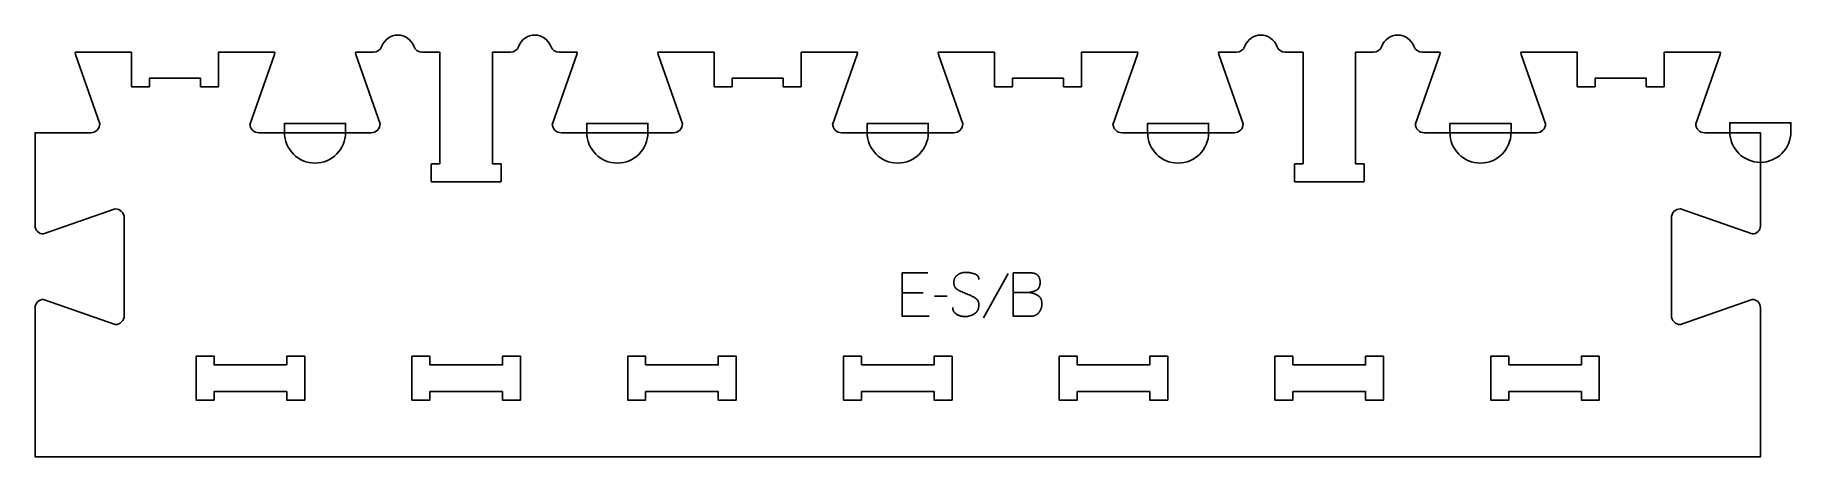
# Model space of a CAD drawing. Extents: x -600 to 621, y -128 to 166.
import ezdxf

# ---------------------------------------------------------------- set-up
doc = ezdxf.new("R2010")
doc.units = 0
for name, color, linetype in [('1_ANYTOOL_1MMDEEP_LABELS_S', 2, 'CONTINUOUS'), ('3_ANYTOOL_CUTTHROUGH_INSID', 4, 'CONTINUOUS'), ('4_ANYTOOL_CUTTHROUGH_OUTSI', 5, 'CONTINUOUS'), ('5_ANYTOOL_HALF_MILL_9MM_IN', 3, 'CONTINUOUS')]:
    doc.layers.add(name, color=color, linetype=linetype)

msp = doc.modelspace()

# ---------------------------------------------------------------- linework, layer by layer
at = {"layer": '1_ANYTOOL_1MMDEEP_LABELS_S'}
for p, q in [((76.7, -0.1), (59.5, -30.8)), ((17.7, -13.5), (3, -13.5)), ((34.2, -15.7), (25.4, -15.8))]:
    msp.add_line(p, q, dxfattribs=at)
for points in [[(21.9, -29.6), (3, -29.6), (3, 0.4), (20.8, 0.4)], [(56.4, -4.2), (56.4, -4), (56.4, -3.9), (56.4, -3.8), (56.4, -3.7), (56.4, -3.6), (56.4, -3.5), (56.3, -3.4), (56.3, -3.4), (56.3, -3.3), (56.3, -3.2), (56.3, -3.1), (56.3, -3), (56.2, -2.9), (56.2, -2.9), (56.2, -2.8), (56.2, -2.7), (56.1, -2.6), (56.1, -2.5), (56.1, -2.5), (56, -2.4), (56, -2.3), (56, -2.2), (55.9, -2.2), (55.9, -2.1), (55.9, -2), (55.8, -2), (55.8, -1.9), (55.7, -1.8), (55.7, -1.8), (55.6, -1.7), (55.6, -1.6), (55.5, -1.6), (55.5, -1.5), (55.4, -1.5), (55.4, -1.4), (55.3, -1.3), (55.2, -1.3), (55.2, -1.2), (55.1, -1.2), (55, -1.1), (55, -1.1), (54.9, -1), (54.8, -1), (54.8, -0.9), (54.7, -0.9), (54.6, -0.8), (54.5, -0.8), (54.5, -0.7), (54.4, -0.7), (54.3, -0.6), (54.2, -0.6), (54.1, -0.5), (53.9, -0.4), (53.7, -0.4), (53.5, -0.3), (53.3, -0.2), (53.1, -0.2), (52.3, 0), (51.5, 0.2), (50.7, 0.4), (50, 0.5), (49.6, 0.6), (49.2, 0.6), (48.8, 0.7), (48.5, 0.7), (48.1, 0.7), (47.7, 0.7), (47.4, 0.8), (47, 0.8), (46.8, 0.8), (46.6, 0.8), (46.4, 0.7), (46.2, 0.7), (46.1, 0.7), (45.9, 0.7), (45.7, 0.7), (45.5, 0.6), (45.3, 0.6), (45.1, 0.6), (44.9, 0.5), (44.8, 0.5), (44.6, 0.5), (44.4, 0.4), (44.2, 0.4), (44, 0.3), (43.9, 0.2), (43.7, 0.2), (43.5, 0.1), (43.4, 0), (43.2, 0), (43, -0.1), (42.8, -0.2), (42.7, -0.3), (42.5, -0.4), (42.4, -0.5), (42.2, -0.5), (42, -0.6), (41.9, -0.7), (41.7, -0.9), (41.6, -1), (41.4, -1.1), (41.2, -1.2), (41.1, -1.3), (41, -1.4), (40.8, -1.6), (40.7, -1.7), (40.6, -1.8), (40.4, -1.9), (40.3, -2.1), (40.2, -2.2), (40.1, -2.4), (40, -2.5), (39.9, -2.7), (39.8, -2.8), (39.7, -3), (39.6, -3.1), (39.5, -3.3), (39.5, -3.4), (39.4, -3.6), (39.3, -3.8), (39.3, -3.9), (39.2, -4.1), (39.2, -4.3), (39.1, -4.5), (39.1, -4.7), (39, -4.9), (39, -5.1), (39, -5.2), (39, -5.4), (38.9, -5.6), (38.9, -5.8), (38.9, -6.1), (38.9, -6.3), (38.9, -6.5), (38.9, -6.7), (38.9, -6.9), (39, -7.1), (39, -7.3), (39, -7.5), (39, -7.7), (39.1, -7.9), (39.1, -8.1), (39.2, -8.3), (39.2, -8.4), (39.3, -8.6), (39.3, -8.7), (39.4, -8.8), (39.4, -8.9), (39.5, -8.9), (39.5, -9), (39.5, -9.1), (39.6, -9.2), (39.6, -9.3), (39.7, -9.3), (39.7, -9.4), (39.8, -9.5), (39.8, -9.6), (39.9, -9.6), (39.9, -9.7), (40, -9.8), (40, -9.9), (40.1, -9.9), (40.1, -10), (40.2, -10.1), (40.3, -10.1), (40.3, -10.2), (40.4, -10.3), (40.4, -10.3), (40.5, -10.4), (40.6, -10.5), (40.8, -10.7), (40.9, -10.8), (41.1, -10.9), (41.2, -11), (41.4, -11.1), (41.6, -11.2), (41.7, -11.3), (42.5, -11.7), (43.2, -12.1), (43.9, -12.5), (44.7, -12.8), (45.5, -13.2), (46.3, -13.5), (47.1, -13.8), (47.9, -14.2), (48.7, -14.5), (49.5, -14.8), (50.3, -15.1), (51.1, -15.5), (51.8, -15.9), (52.6, -16.2), (53.3, -16.6), (54, -17.1), (54.1, -17.2), (54.3, -17.3), (54.4, -17.4), (54.5, -17.5), (54.6, -17.5), (54.7, -17.6), (54.7, -17.6), (54.8, -17.7), (54.9, -17.8), (54.9, -17.8), (55, -17.9), (55.1, -18), (55.1, -18), (55.2, -18.1), (55.2, -18.2), (55.3, -18.3), (55.4, -18.3), (55.4, -18.4), (55.5, -18.5), (55.5, -18.6), (55.6, -18.6), (55.6, -18.7), (55.7, -18.8), (55.7, -18.9), (55.7, -19), (55.8, -19), (55.8, -19.1), (55.9, -19.2), (55.9, -19.3), (55.9, -19.4), (56, -19.5), (56, -19.5), (56, -19.6), (56.1, -19.7), (56.1, -19.8), (56.1, -19.9), (56.2, -20), (56.2, -20.2), (56.3, -20.4), (56.3, -20.6), (56.3, -20.8), (56.3, -21), (56.4, -21.2), (56.4, -21.4), (56.4, -21.6), (56.4, -21.8), (56.4, -22), (56.4, -22.3), (56.4, -22.5), (56.3, -22.7), (56.3, -23), (56.3, -23.2), (56.2, -23.4), (56.2, -23.6), (56.2, -23.8), (56.1, -24), (56, -24.3), (56, -24.5), (55.9, -24.7), (55.8, -24.8), (55.8, -25), (55.7, -25.2), (55.6, -25.4), (55.5, -25.6), (55.4, -25.8), (55.3, -25.9), (55.2, -26.1), (55.1, -26.3), (55, -26.4), (54.9, -26.6), (54.7, -26.7), (54.6, -26.9), (54.5, -27), (54.3, -27.2), (54.2, -27.3), (54, -27.5), (53.9, -27.6), (53.7, -27.7), (53.5, -27.8), (53.4, -28), (53.2, -28.1), (52.8, -28.3), (52.5, -28.5), (52.1, -28.7), (51.7, -28.9), (51.3, -29), (51, -29.2), (50.6, -29.3), (50.4, -29.4), (50.2, -29.4), (50, -29.5), (49.8, -29.5), (49.6, -29.6), (49.4, -29.6), (49.2, -29.7), (49, -29.7), (48.6, -29.8), (48.2, -29.8), (47.8, -29.9), (47.4, -29.9), (47, -29.9), (46.6, -29.9), (46.2, -29.9), (45.8, -29.9), (45.4, -29.8), (45, -29.8), (44.6, -29.7), (44.2, -29.6), (43.8, -29.6), (43.4, -29.5), (43.1, -29.3), (42.7, -29.2), (42.3, -29.1), (42, -28.9), (41.6, -28.8), (41.3, -28.6), (40.9, -28.4), (40.8, -28.3), (40.6, -28.2), (40.4, -28.1), (40.3, -28), (40.1, -27.8), (40, -27.7), (39.9, -27.6), (39.7, -27.5), (39.6, -27.4), (39.5, -27.2), (39.4, -27.1), (39.3, -27), (39.2, -26.9), (39.2, -26.8), (39.1, -26.8), (39.1, -26.7), (39, -26.6), (39, -26.6), (38.9, -26.5), (38.9, -26.4), (38.8, -26.3), (38.8, -26.3), (38.7, -26.2), (38.7, -26.1), (38.7, -26), (38.6, -26), (38.6, -25.9), (38.6, -25.8), (38.5, -25.7), (38.5, -25.7), (38.5, -25.6), (38.5, -25.5), (38.4, -25.3), (38.4, -25.2), (38.3, -25), (38.3, -24.8), (38.3, -24.6), (38.2, -24.5), (38.2, -24.3), (38.2, -24.1), (38.2, -23.9), (38.2, -23.7)], [(80.1, 0.4), (80.1, -29.6), (89.8, -29.6), (92.4, -29.7), (92.6, -29.7), (92.8, -29.7), (93, -29.7), (93.3, -29.7), (93.5, -29.6), (93.7, -29.6), (93.9, -29.6), (94.1, -29.6), (94.3, -29.5), (94.5, -29.5), (94.7, -29.4), (94.9, -29.4), (95.1, -29.3), (95.3, -29.2), (95.5, -29.2), (95.6, -29.1), (95.8, -29), (96, -28.9), (96.2, -28.8), (96.3, -28.7), (96.5, -28.6), (96.7, -28.5), (96.8, -28.4), (97, -28.3), (97.1, -28.1), (97.3, -28), (97.4, -27.9), (97.6, -27.7), (97.7, -27.6), (97.8, -27.4), (98, -27.3), (98.1, -27.1), (98.4, -26.7), (98.5, -26.6), (98.6, -26.4), (98.7, -26.2), (98.8, -26), (98.9, -25.9), (99, -25.7), (99.1, -25.5), (99.2, -25.3), (99.3, -25.1), (99.4, -25), (99.5, -24.8), (99.5, -24.6), (99.6, -24.4), (99.7, -24.2), (99.7, -24), (99.8, -23.8), (99.9, -23.6), (99.9, -23.4), (100, -23.3), (100, -23.1), (100, -22.9), (100.1, -22.7), (100.1, -22.5), (100.1, -22.3), (100.1, -22.1), (100.2, -21.9), (100.2, -21.7), (100.2, -21.5), (100.2, -21.3), (100.2, -21.1), (100.2, -20.8), (100.2, -20.6), (100.2, -20.3), (100.2, -20.1), (100.1, -19.8), (100.1, -19.6), (100.1, -19.4), (100, -19.2), (100, -18.9), (99.9, -18.7), (99.9, -18.5), (99.8, -18.3), (99.7, -18.1), (99.6, -17.9), (99.6, -17.7), (99.5, -17.6), (99.4, -17.5), (99.4, -17.4), (99.3, -17.3), (99.3, -17.2), (99.2, -17.1), (99.2, -17), (99.1, -16.9), (99.1, -16.9), (99, -16.8), (98.9, -16.7), (98.9, -16.6), (98.8, -16.5), (98.8, -16.5), (98.7, -16.4), (98.6, -16.3), (98.6, -16.2), (98.5, -16.2), (98.4, -16.1), (98.3, -16), (98.3, -16), (98.2, -15.9), (98.1, -15.8), (98, -15.8), (98, -15.7), (97.8, -15.6), (97.6, -15.5), (97.5, -15.3), (97.3, -15.2), (96.9, -15), (96.5, -14.8), (96.2, -14.6), (95.8, -14.4), (95.4, -14.2), (95, -14.1), (94.6, -13.9), (94.2, -13.8), (93.8, -13.7), (93.3, -13.6), (92.9, -13.5), (92.5, -13.4), (92, -13.3), (91.6, -13.2), (91.1, -13.2), (90.7, -13.1)], [(80.1, -13.3), (90.7, -13.1), (91.1, -13.1), (91.5, -13.1), (91.9, -13), (92.2, -12.9), (92.6, -12.9), (93, -12.8), (93.4, -12.7), (93.7, -12.6), (94.1, -12.5), (94.4, -12.4), (94.8, -12.3), (95.1, -12.2), (95.4, -12), (95.8, -11.9), (96.1, -11.7), (96.4, -11.6), (96.5, -11.5), (96.5, -11.5), (96.6, -11.4), (96.7, -11.4), (96.8, -11.3), (96.8, -11.3), (96.9, -11.2), (97, -11.2), (97, -11.1), (97.1, -11.1), (97.2, -11), (97.2, -11), (97.3, -10.9), (97.4, -10.8), (97.4, -10.8), (97.5, -10.7), (97.6, -10.7), (97.6, -10.6), (97.7, -10.5), (97.7, -10.5), (97.8, -10.4), (97.8, -10.3), (97.9, -10.2), (97.9, -10.2), (98, -10.1), (98, -10), (98.1, -9.9), (98.1, -9.8), (98.2, -9.8), (98.2, -9.7), (98.2, -9.6), (98.3, -9.5), (98.3, -9.4), (98.4, -9.3), (98.4, -9.2), (98.5, -9), (98.6, -8.8), (98.6, -8.6), (98.7, -8.4), (98.7, -8.2), (98.8, -8), (98.8, -7.7), (98.8, -7.5), (98.9, -7.3), (98.9, -7), (98.9, -6.8), (98.9, -6.6), (98.9, -6.3), (98.9, -6.1), (98.9, -5.7), (98.9, -5.5), (98.9, -5.3), (98.9, -5.1), (98.9, -4.9), (98.8, -4.7), (98.8, -4.5), (98.8, -4.4), (98.8, -4.2), (98.7, -4), (98.7, -3.9), (98.6, -3.7), (98.6, -3.5), (98.5, -3.4), (98.5, -3.2), (98.4, -3.1), (98.4, -2.9), (98.3, -2.8), (98.3, -2.6), (98.2, -2.5), (98.1, -2.4), (98.1, -2.2), (98, -2.1), (97.9, -2), (97.8, -1.9), (97.7, -1.7), (97.6, -1.6), (97.5, -1.5), (97.4, -1.4), (97.3, -1.3), (97.2, -1.2), (97.1, -1.1), (97, -1), (96.9, -0.9), (96.8, -0.8), (96.7, -0.7), (96.6, -0.6), (96.4, -0.6), (96.3, -0.5), (96.2, -0.4), (96, -0.3), (95.9, -0.3), (95.8, -0.2), (95.6, -0.1), (95.5, -0.1), (95.3, 0), (95.2, 0), (95, 0.1), (94.8, 0.1), (94.7, 0.2), (94.5, 0.2), (94.3, 0.2), (94.2, 0.3), (94, 0.3), (93.8, 0.3), (93.6, 0.3), (93.4, 0.4), (93.2, 0.4), (93, 0.4), (92.6, 0.4), (92.2, 0.4), (80.1, 0.4)]]:
    msp.add_lwpolyline(points, dxfattribs=at)
at = {"layer": '3_ANYTOOL_CUTTHROUGH_INSID'}
for points in [[(-424.8, -63.6), (-475.3, -63.6), (-475.3, -57.6), (-487.8, -57.6), (-487.8, -88.1), (-475.3, -88.1), (-475.3, -82.1), (-424.8, -82.1), (-424.8, -88.1), (-412.3, -88.1), (-412.3, -57.6), (-424.8, -57.6)], [(-274.8, -82.1), (-274.8, -88.1), (-262.3, -88.1), (-262.3, -57.6), (-274.8, -57.6), (-274.8, -63.6), (-325.3, -63.6), (-325.3, -57.6), (-337.8, -57.6), (-337.8, -88.1), (-325.3, -88.1), (-325.3, -82.1)], [(-175.3, -63.6), (-175.3, -57.6), (-187.8, -57.6), (-187.8, -88.1), (-175.3, -88.1), (-175.3, -82.1), (-124.8, -82.1), (-124.8, -88.1), (-112.3, -88.1), (-112.3, -57.6), (-124.8, -57.6), (-124.8, -63.6)], [(-25.3, -63.6), (-25.3, -57.6), (-37.8, -57.6), (-37.8, -88.1), (-25.3, -88.1), (-25.3, -82.1), (25.2, -82.1), (25.2, -88.1), (37.7, -88.1), (37.7, -57.6), (25.2, -57.6), (25.2, -63.6)], [(175.2, -63.6), (124.7, -63.6), (124.7, -57.6), (112.2, -57.6), (112.2, -88.1), (124.7, -88.1), (124.7, -82.1), (175.2, -82.1), (175.2, -88.1), (187.7, -88.1), (187.7, -57.6), (175.2, -57.6)], [(274.7, -63.6), (274.7, -57.6), (262.2, -57.6), (262.2, -88.1), (274.7, -88.1), (274.7, -82.1), (325.2, -82.1), (325.2, -88.1), (337.7, -88.1), (337.7, -57.6), (325.2, -57.6), (325.2, -63.6)], [(424.7, -63.6), (475.2, -63.6), (475.2, -57.6), (487.7, -57.6), (487.7, -88.1), (475.2, -88.1), (475.2, -82.1), (424.7, -82.1), (424.7, -88.1), (412.2, -88.1), (412.2, -57.6), (424.7, -57.6)]]:
    msp.add_lwpolyline(points, close=True, dxfattribs=at)
at = {"layer": '4_ANYTOOL_CUTTHROUGH_OUTSI'}
msp.add_lwpolyline([(-235.4, 153.9), (-223, 153.9), (-223.2, 152.5), (-240.1, 104.2), (-240.2, 104.1, 0.414214), (-233.9, 97.9), (-155.9, 97.9, 0.414214), (-149.7, 104.1), (-149.7, 104.2), (-166.6, 152.5), (-166.8, 153.9), (-127.7, 153.9), (-127.7, 130.1, 0.414214), (-127.5, 129.9), (-115.5, 129.9, 0.414214), (-115.2, 130.1), (-115.2, 135.9), (-79.7, 135.9), (-79.7, 130.1, 0.414214), (-79.5, 129.9), (-67.5, 129.9, 0.414214), (-67.2, 130.1), (-67.2, 153.9), (-28.1, 153.9), (-28.3, 152.5), (-45.2, 104.2), (-45.3, 104.1, 0.414214), (-39, 97.9), (39, 97.9, 0.414214), (45.2, 104.1), (45.2, 104.2), (28.3, 152.5), (28.1, 153.9), (67.2, 153.9), (67.2, 130.1, 0.414214), (67.4, 129.9), (79.4, 129.9, 0.414214), (79.7, 130.1), (79.7, 135.9), (115.2, 135.9), (115.2, 130.1, 0.414214), (115.4, 129.9), (127.4, 129.9, 0.414214), (127.7, 130.1), (127.7, 153.9), (166.8, 153.9), (166.6, 152.5), (149.7, 104.2), (149.6, 104.1, 0.414214), (155.9, 97.9), (233.9, 97.9, 0.414214), (240.1, 104.1), (240.1, 104.2), (223.2, 152.5), (223, 153.9), (235.4, 153.9, 0.317837), (241.3, 158.1, -0.707107), (263.5, 158.1, 0.317837), (269.3, 153.9), (281.7, 153.9), (281.7, 76.4), (276, 76.4, 0.414214), (275.7, 76.1), (275.7, 64.1, 0.414214), (276, 63.9), (324, 63.9, 0.414214), (324.2, 64.1), (324.2, 76.1, 0.414214), (324, 76.4), (318.2, 76.4), (318.2, 153.9), (330.7, 153.9, 0.317837), (336.5, 158.1, -0.707107), (358.7, 158.1, 0.317837), (364.6, 153.9), (377, 153.9), (376.8, 152.5), (359.9, 104.2), (359.8, 104.1, 0.414214), (366.1, 97.9), (444.1, 97.9, 0.414214), (450.3, 104.1), (450.3, 104.2), (433.4, 152.5), (433.2, 153.9), (472.3, 153.9), (472.3, 130.1, 0.414214), (472.5, 129.9), (484.5, 129.9, 0.414214), (484.8, 130.1), (484.8, 135.9), (520.3, 135.9), (520.3, 130.1, 0.414214), (520.5, 129.9), (532.5, 129.9, 0.414214), (532.8, 130.1), (532.8, 153.9), (571.9, 153.9), (571.7, 152.5), (554.8, 104.2), (554.7, 104.1, 0.414214), (561, 97.9), (599.7, 97.9), (599.7, 33.2, -0.409315), (594, 27.5), (544.1, 45), (544, 45, 0.414214), (537.8, 38.7), (537.8, -29.3, 0.414214), (544, -35.5), (544.1, -35.5), (594, -18, -0.412073), (599.7, -23.8), (599.7, -127.6), (-599.8, -127.6), (-599.8, -23.8, -0.412073), (-594, -18), (-544.1, -35.5), (-544, -35.5, 0.414214), (-537.8, -29.3), (-537.8, 38.7, 0.414214), (-544, 45), (-544.1, 45), (-594, 27.5, -0.409315), (-599.8, 33.2), (-599.8, 97.9), (-561, 97.9, 0.414214), (-554.8, 104.1), (-554.8, 104.2), (-571.7, 152.5), (-571.9, 153.9), (-532.8, 153.9), (-532.8, 130.1, 0.414214), (-532.6, 129.9), (-520.6, 129.9, 0.414214), (-520.3, 130.1), (-520.3, 135.9), (-484.8, 135.9), (-484.8, 130.1, 0.414214), (-484.6, 129.9), (-472.6, 129.9, 0.414214), (-472.3, 130.1), (-472.3, 153.9), (-433.2, 153.9), (-433.4, 152.5), (-450.3, 104.2), (-450.4, 104.1, 0.414214), (-444.1, 97.9), (-366.1, 97.9, 0.414214), (-359.9, 104.1), (-359.9, 104.2), (-376.8, 152.5), (-377, 153.9), (-364.6, 153.9, 0.317837), (-358.7, 158.1, -0.707107), (-336.5, 158.1, 0.317837), (-330.7, 153.9), (-318.3, 153.9), (-318.3, 76.4), (-324, 76.4, 0.414214), (-324.3, 76.1), (-324.3, 64.1, 0.414214), (-324, 63.9), (-276, 63.9, 0.414214), (-275.8, 64.1), (-275.8, 76.1, 0.414214), (-276, 76.4), (-281.8, 76.4), (-281.8, 153.9), (-269.3, 153.9, 0.317837), (-263.5, 158.1, -0.707107), (-241.3, 158.1, 0.317837)], format="xyb", close=True, dxfattribs=at)
at = {"layer": '5_ANYTOOL_HALF_MILL_9MM_IN'}
for points in [[(-383.9, 98.1, -1), (-426.4, 98.1), (-426.4, 104.4), (-383.9, 104.4)], [(-216.2, 98.1, 1), (-173.7, 98.1), (-173.7, 104.4), (-216.2, 104.4)], [(21.2, 98.1, -1), (-21.3, 98.1), (-21.3, 104.4), (21.2, 104.4)], [(216.1, 98.1, -1), (173.6, 98.1), (173.6, 104.4), (216.1, 104.4)], [(383.8, 98.1, 1), (426.3, 98.1), (426.3, 104.4), (383.8, 104.4)], [(620.9, 98.6, -1), (578.4, 98.6), (578.4, 104.9), (620.9, 104.9)]]:
    msp.add_lwpolyline(points, format="xyb", close=True, dxfattribs=at)

doc.saveas('drawing.dxf')
